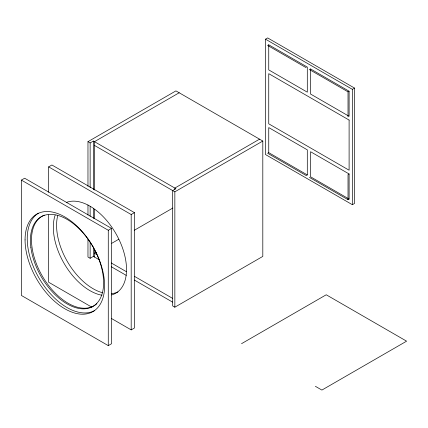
<?xml version="1.0" encoding="UTF-8"?>
<svg xmlns="http://www.w3.org/2000/svg" width="428" height="428" viewBox="0 0 428 428"><rect width="100%" height="100%" fill="white"/><g stroke="black" fill="none" stroke-linecap="round" stroke-linejoin="round"><path stroke-width="0.64" d="M21.4 180.102L24.658 178.225L111.531 228.381L111.531 343.743L108.273 345.626L21.4 295.464L21.4 180.102L108.273 230.259L111.531 228.381M87.97 141.668L175.929 90.886L262.808 141.042L262.808 256.404L174.843 307.192L172.671 305.934L172.671 190.572L175.929 188.695L93.4 141.042L90.142 142.925L87.97 141.668L87.97 186.346M265.488 39.178L267.661 37.926L354.534 88.082L354.534 203.444L352.362 204.702L265.488 154.545L265.488 39.178L352.362 89.34L354.534 88.082M48.653 192.215L48.653 166.877L51.911 164.994L134.446 212.646L134.446 328.009L131.187 329.886L111.564 318.56M179.188 92.769L94.486 141.668L94.486 190.032M268.747 44.822L268.747 69.903L307.299 92.159L307.299 67.078L268.747 44.822L267.661 45.448L306.213 67.71M310.557 68.962L309.471 69.587L348.023 91.843L349.104 91.218L349.104 116.298L310.557 94.042L310.557 68.962L349.104 91.218M259.55 139.164L174.843 188.063L174.843 189.32M48.653 166.877L131.187 214.524L134.446 212.646M94.486 145.429L174.843 191.824L262.808 141.042M96.214 252.274L94.486 253.269L96.798 254.607M111.772 243.291L118.684 239.3M134.242 230.318L172.853 208.029M268.747 152.662L267.661 153.288L306.213 175.544L307.299 174.918L307.299 149.843L268.747 127.581L268.747 152.662L307.299 174.918M87.97 239.027L87.97 257.03L90.142 258.287L93.4 256.404L99.109 259.705M349.104 173.977L348.023 174.608L348.023 199.683L349.104 199.057L349.104 173.977L310.557 151.721L310.557 176.801L349.104 199.057M241.536 343.679L326.238 294.774L406.6 341.17L321.899 390.074L315.382 386.313M309.471 177.427L348.023 199.683M111.253 262.953L126.281 271.63M134.376 276.301L172.532 298.332M111.253 266.714L126.281 275.391M134.376 280.062L172.532 302.093M91.94 307.229L48.653 282.239L48.653 214.888M352.362 89.34L352.362 204.702M348.023 91.843L348.023 116.924M174.843 191.824L174.843 307.192M131.187 214.524L131.187 329.886M108.273 230.259L108.273 345.626M94.486 209.335L94.486 218.655M94.486 249.278L94.486 257.03M93.4 141.042L93.4 189.722M93.4 208.393L93.4 218.398M93.4 247.068L93.4 256.404M90.142 142.925L90.142 187.603M90.142 206.275L90.142 216.274M90.142 242.28L90.142 258.287M87.97 205.017L87.97 215.022M101.998 295.245A51.756 29.88 60 0 1 64.286 263.744A51.756 29.88 60 0 1 55.153 215.113M66.394 202.433A51.756 29.88 60 0 1 118.711 238.91A51.756 29.88 60 0 1 111.558 294.956M117.909 291.928A51.756 29.88 60 0 1 111.478 293.661M102.65 292.789A51.756 29.88 60 0 1 57.678 215.733M96.824 303.746A51.756 29.88 60 0 1 42.714 276.772A51.756 29.88 60 0 1 44.352 215.118M94.567 310.637A56.245 32.475 60 0 1 38.884 277.847A56.245 32.475 60 0 1 38.333 213.23M349.104 120.059L268.747 73.664L268.747 123.82L349.104 170.216L349.104 120.059M25.065 239.899A56.245 32.475 60 0 0 84.723 314.12A56.245 32.475 60 0 0 84.723 234.571A56.245 32.475 60 0 0 25.065 239.899M30.886 247.518A51.756 29.88 60 0 0 90.142 307.711A51.756 29.88 60 0 0 79.999 229.601A51.756 29.88 60 0 0 30.886 247.518"/></g></svg>
